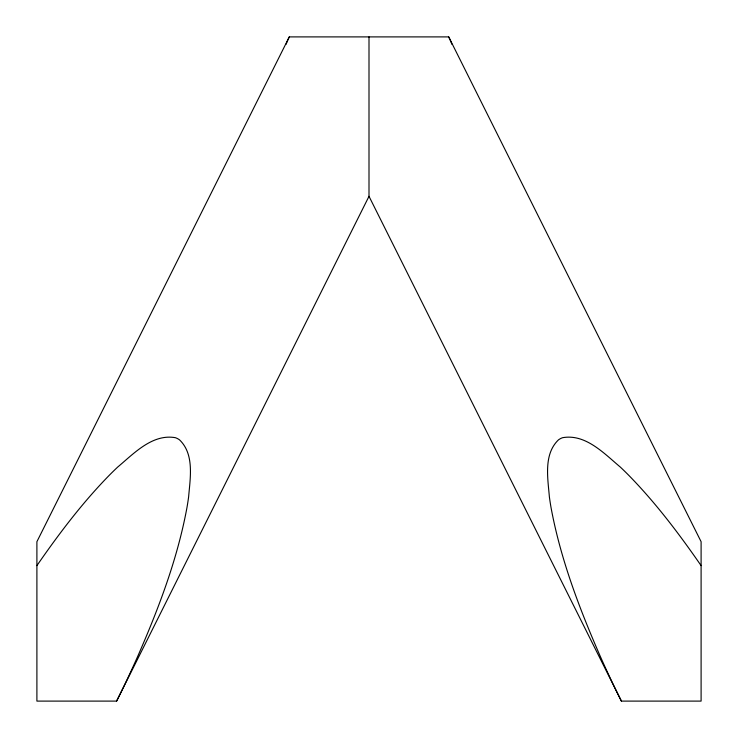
<?xml version="1.0" encoding="UTF-8"?>
<svg xmlns="http://www.w3.org/2000/svg" width="738" height="738" viewBox="0 0 738 738"><rect width="100%" height="100%" fill="white"/><g stroke="black" fill="none" stroke-linecap="round" stroke-linejoin="round"><path stroke-width="1.11" d="M369 196.308L621.396 701.1L701.1 701.1L701.1 541.692L448.704 36.9L289.296 36.9L36.9 541.692L36.9 701.1L116.604 701.1L369 196.308L369 36.9M36.9 565.622C58.754 534.044 82.01 503.224 108.873 475.696A324.028 324.028 0 0 1 117.702 467.053C133.79 453.602 152.36 433.593 175.376 437.689A16.098 16.098 0 0 1 179.565 439.885C194.601 454.368 190.173 478.169 188.614 496.914A274.619 274.619 0 0 1 186.982 507.467C177.489 558.961 158.707 608.25 137.84 656.082A1080.727 1080.727 0 0 1 116.595 701.1M701.1 565.622C679.246 534.044 655.99 503.224 629.127 475.696A324.028 324.028 0 0 0 620.298 467.053C604.21 453.602 585.64 433.593 562.624 437.689A16.098 16.098 0 0 0 558.435 439.885C543.399 454.368 547.827 478.169 549.386 496.914A274.619 274.619 0 0 0 551.018 507.467C560.511 558.961 579.293 608.25 600.16 656.082A1080.727 1080.727 0 0 0 621.405 701.1M286.132 44.252A68.551 68.551 0 0 1 289.296 36.9M448.704 36.9A68.551 68.551 0 0 1 451.868 44.252"/></g></svg>
